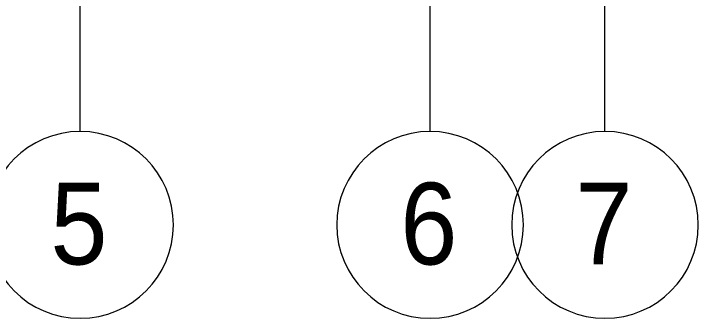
# Model space of a CAD drawing. Header units: millimetres. Extents: x -213911 to 415037, y -3642 to 107391.
# Drawn here: x 13505 to 19375, y -3642 to -1034 of the extents above; entities that cross this region are included whole.
import ezdxf

# ---------------------------------------------------------------- set-up
doc = ezdxf.new("R2010")
doc.units = ezdxf.units.MM
doc.layers.add('Оси', color=7, linetype='Continuous', lineweight=9)
doc.layers.add('Оси-1', color=7, linetype='Continuous', lineweight=20)
doc.styles.add('Arial', font='arial.ttf', dxfattribs={"width": 0.9, "height": 700})

# ---------------------------------------------------------------- blocks, each defined once
blk = doc.blocks.new('Ось сетки - D8-29747960-Объем проектирования 1 этажа')
at = {"layer": 'Оси-1'}
for start, end in [(360, 180), (180, 360)]:
    blk.add_arc((0, 0), 4, start, end, dxfattribs=at)

msp = doc.modelspace()

# ---------------------------------------------------------------- linework, layer by layer
at = {"layer": 'Оси'}
for points in [[(14074.7, -2042.3), (14074.7, 2957.7), (14074.7, 22262), (14074.7, 27262)], [(17074.7, -2042.3), (17074.7, 2957.7), (17074.7, 22262), (17074.7, 27262)], [(18574.7, -2042.3), (18574.7, 2957.7), (18574.7, 22262), (18574.7, 27262)]]:
    msp.add_lwpolyline(points, dxfattribs=at)

# ---------------------------------------------------------------- block references
at = {"layer": 'Оси-1', "xscale": 199.9999999999999, "yscale": 199.9999999999999, "zscale": 199.9999999999999}
for p in [(14074.7, -2842.3), (17074.7, -2842.3), (18574.7, -2842.3)]:
    msp.add_blockref('Ось сетки - D8-29747960-Объем проектирования 1 этажа', p, dxfattribs=at)

# ---------------------------------------------------------------- texts
at = {"layer": 'Оси', "char_height": 700, "width": 606.076, "attachment_point": 1, "style": 'Arial'}
for s, insert in [('\\fArial|b0|i0|c204|p34|;\\W.9;5', (13819.7, -2481)), ('\\fArial|b0|i0|c204|p34|;\\W.9;6', (16819.7, -2481)), ('\\fArial|b0|i0|c204|p34|;\\W.9;7', (18319.7, -2481))]:
    msp.add_mtext(s, dxfattribs=dict(at, insert=insert))

doc.saveas('drawing.dxf')
